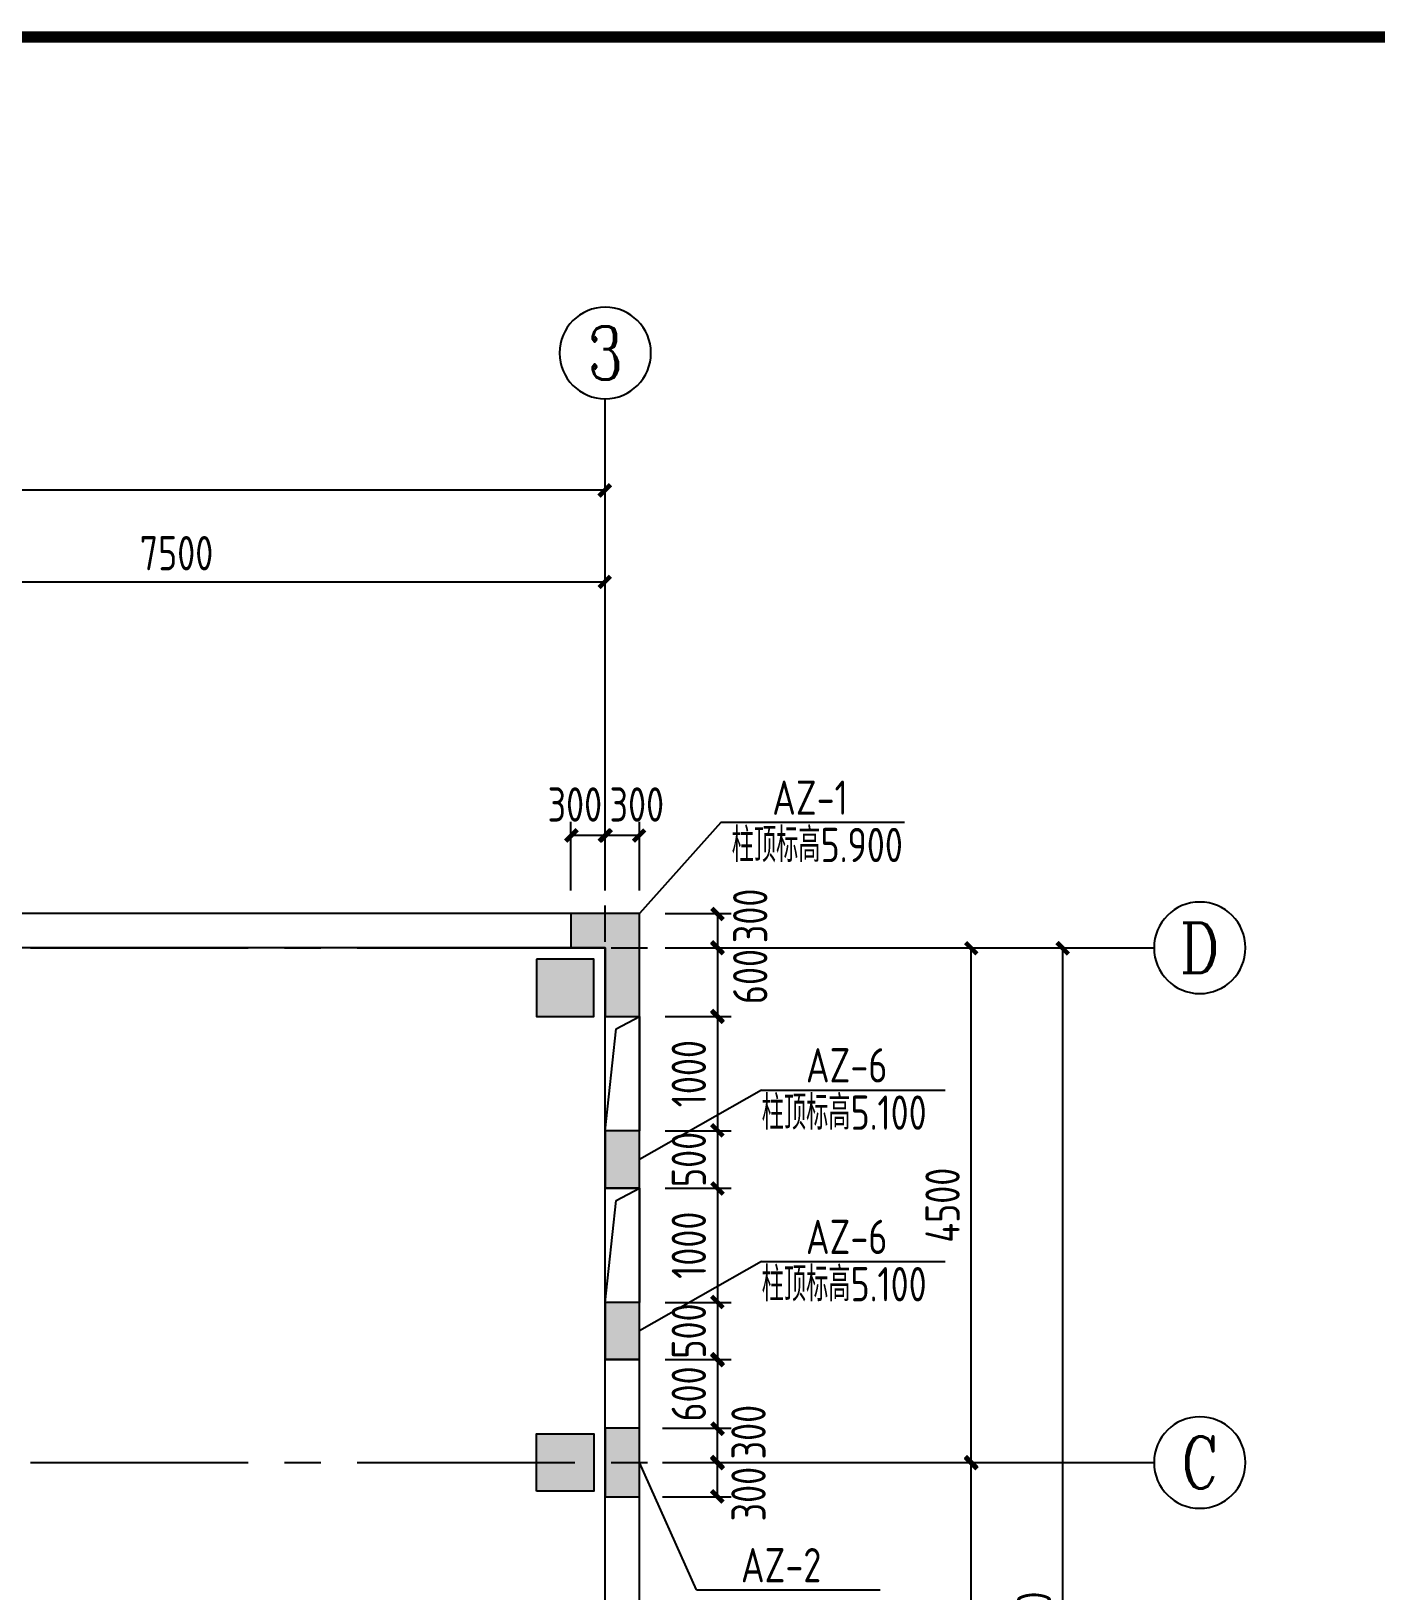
# Model space of a CAD drawing. Header units: millimetres. Extents: x 893615 to 897539, y 39650 to 40458.
# Drawn here: x 896195.1 to 896312.7, y 40098.3 to 40234.6 of the extents above; entities that cross this region are included whole.
import ezdxf
from ezdxf.enums import TextEntityAlignment as Align

# ---------------------------------------------------------------- set-up
doc = ezdxf.new("R2010")
doc.units = ezdxf.units.MM
doc.header["$LTSCALE"] = 1000
doc.header["$MEASUREMENT"] = 0
doc.linetypes.add('CENTER2', pattern=[28.575, 19.05, -3.175, 3.175, -3.175])
for name, color, linetype in [('AXIS', 3, 'Continuous'), ('AXIS_TEXT', 7, 'Continuous'), ('DIM', 7, 'Continuous'), ('DOTE', 1, 'Continuous'), ('WALL', 9, 'Continuous'), ('柱', 2, 'Continuous'), ('柱__钢筋标注', 7, 'Continuous')]:
    doc.layers.add(name, color=color, linetype=linetype)
doc.styles.add('_TCH_AXIS', font='COMPLEX', dxfattribs={"bigfont": 'GBCBIG'})
doc.styles.add('COMPLEX', font='COMPLEX')
doc.styles.add('GBHZ', font='gbenor.shx', dxfattribs={"width": 0.9, "bigfont": 'gbcbig.shx'})
doc.styles.get("Standard").update_dxf_attribs({"font": 'gbenor.shx', "bigfont": 'gbcbig.shx'})
doc.dimstyles.new('Y100', dxfattribs={"dimscale": 0, "dimtxt": 3, "dimasz": 0.01, "dimexe": 1.2, "dimexo": 2, "dimgap": 1, "dimtad": 1, "dimdec": 0, "dimlfac": 100, "dimzin": 0, "dimdsep": 46, "dimtxsty": 'GBHZ', "dimblk": 'DX', "dimcen": 0.09, "dimdle": 1, "dimclrd": 7, "dimclre": 7, "dimclrt": 7, "dimadec": 0, "dimazin": 0, "dimtfac": 1, "dimtdec": 0, "dimtix": 1, "dimtmove": 2, "dimatfit": 3, "dimldrblk": 'DX', "dimfxl": 0, "dimtolj": 1, "dimtzin": 0, "dimarcsym": 0})

# ---------------------------------------------------------------- blocks, each defined once
blk = doc.blocks.new('_AXISO')
blk.add_circle((0, 0), 0.5)
at = {"layer": 'AXIS_TEXT', "style": 'COMPLEX', "width": 1.041667}
blk.add_attdef('A', text='', height=0.56, dxfattribs=at).set_placement((-0.25, -0.28), (0.25, -0.28), align=Align.FIT)
blk = doc.blocks.new('DX')
at = {"color": 0, "linetype": 'ByBlock', "const_width": 40}
blk.add_lwpolyline([(-54, -51), (46, 49)], dxfattribs=at)
blk = doc.blocks.new('*D236')
at = {"layer": 'Defpoints', "color": 0, "transparency": 16777216}
for p in [(896245.29, 40186.51), (896170.29, 40170.51), (896245.29, 40170.51)]:
    blk.add_point(p, dxfattribs=at)
at = {"layer": 'dim', "color": 7, "lineweight": -2, "transparency": 16777216}
for p, q in [((896170.29, 40172.51), (896170.29, 40187.71)), ((896170.3, 40186.51), (896245.28, 40186.51)), ((896245.29, 40172.51), (896245.29, 40187.71))]:
    blk.add_line(p, q, dxfattribs=at)
at = {"layer": 'dim', "color": 7, "lineweight": -2, "transparency": 16777216, "xscale": 0.01, "yscale": 0.01, "zscale": 0.01, "rotation": 180}
blk.add_blockref('DX', (896170.29, 40186.51), dxfattribs=at)
at = {"layer": 'dim', "color": 7, "lineweight": -2, "transparency": 16777216, "xscale": 0.01, "yscale": 0.01, "zscale": 0.01}
blk.add_blockref('DX', (896245.29, 40186.51), dxfattribs=at)
at = {"layer": 'dim', "color": 7, "transparency": 16777216, "insert": (896207.79, 40189.01), "char_height": 3, "attachment_point": 5, "style": 'GBHZ'}
blk.add_mtext('\\A1;7500', dxfattribs=at)
blk = doc.blocks.new('*D218')
at = {"layer": 'Defpoints', "color": 0, "transparency": 16777216}
for p in [(896125.29, 40194.51), (896125.29, 40170.51), (896245.29, 40170.51)]:
    blk.add_point(p, dxfattribs=at)
at = {"layer": 'dim', "color": 7, "lineweight": -2, "transparency": 16777216}
for p, q in [((896125.29, 40172.51), (896125.29, 40195.71)), ((896245.29, 40172.51), (896245.29, 40195.71)), ((896245.28, 40194.51), (896125.3, 40194.51))]:
    blk.add_line(p, q, dxfattribs=at)
at = {"layer": 'dim', "color": 7, "lineweight": -2, "transparency": 16777216, "xscale": 0.01, "yscale": 0.01, "zscale": 0.01, "rotation": 180}
blk.add_blockref('DX', (896125.29, 40194.51), dxfattribs=at)
at = {"layer": 'dim', "color": 7, "lineweight": -2, "transparency": 16777216, "xscale": 0.01, "yscale": 0.01, "zscale": 0.01}
blk.add_blockref('DX', (896245.29, 40194.51), dxfattribs=at)
at = {"layer": 'dim', "color": 7, "transparency": 16777216, "insert": (896185.29, 40197.01), "char_height": 3, "attachment_point": 5, "style": 'GBHZ'}
blk.add_mtext('\\A1;12000', dxfattribs=at)
blk = doc.blocks.new('*D220')
at = {"layer": 'Defpoints', "color": 0, "transparency": 16777216}
for p in [(896261.29, 40109.51), (896277.29, 40109.51), (896261.29, 40059.51)]:
    blk.add_point(p, dxfattribs=at)
at = {"layer": 'dim', "color": 7, "lineweight": -2, "transparency": 16777216}
for p, q in [((896263.29, 40109.51), (896278.49, 40109.51)), ((896277.29, 40059.52), (896277.29, 40109.5)), ((896263.29, 40059.51), (896278.49, 40059.51))]:
    blk.add_line(p, q, dxfattribs=at)
at = {"layer": 'dim', "color": 7, "lineweight": -2, "transparency": 16777216, "xscale": 0.01, "yscale": 0.01, "zscale": 0.01}
for p, rotation in [((896277.29, 40109.51), 90), ((896277.29, 40059.51), 270)]:
    blk.add_blockref('DX', p, dxfattribs=dict(at, rotation=rotation))
at = {"layer": 'dim', "color": 7, "transparency": 16777216, "insert": (896274.79, 40084.51), "char_height": 3, "attachment_point": 5, "rotation": 90, "style": 'GBHZ'}
blk.add_mtext('\\A1;5000', dxfattribs=at)
blk = doc.blocks.new('*D221')
at = {"layer": 'Defpoints', "color": 0, "transparency": 16777216}
for p in [(896261.29, 40154.51), (896277.29, 40154.51), (896261.29, 40109.51)]:
    blk.add_point(p, dxfattribs=at)
at = {"layer": 'dim', "color": 7, "lineweight": -2, "transparency": 16777216}
for p, q in [((896263.29, 40154.51), (896278.49, 40154.51)), ((896277.29, 40109.52), (896277.29, 40154.5)), ((896263.29, 40109.51), (896278.49, 40109.51))]:
    blk.add_line(p, q, dxfattribs=at)
at = {"layer": 'dim', "color": 7, "lineweight": -2, "transparency": 16777216, "xscale": 0.01, "yscale": 0.01, "zscale": 0.01}
for p, rotation in [((896277.29, 40154.51), 90), ((896277.29, 40109.51), 270)]:
    blk.add_blockref('DX', p, dxfattribs=dict(at, rotation=rotation))
at = {"layer": 'dim', "color": 7, "transparency": 16777216, "insert": (896274.79, 40132.01), "char_height": 3, "attachment_point": 5, "rotation": 90, "style": 'GBHZ'}
blk.add_mtext('\\A1;4500', dxfattribs=at)
blk = doc.blocks.new('*D222')
at = {"layer": 'Defpoints', "color": 0, "transparency": 16777216}
for p in [(896261.29, 40154.51), (896261.29, 40034.51), (896285.29, 40034.51)]:
    blk.add_point(p, dxfattribs=at)
at = {"layer": 'dim', "color": 7, "lineweight": -2, "transparency": 16777216}
for p, q in [((896263.29, 40154.51), (896286.49, 40154.51)), ((896285.29, 40154.5), (896285.29, 40034.52)), ((896263.29, 40034.51), (896286.49, 40034.51))]:
    blk.add_line(p, q, dxfattribs=at)
at = {"layer": 'dim', "color": 7, "lineweight": -2, "transparency": 16777216, "xscale": 0.01, "yscale": 0.01, "zscale": 0.01}
for p, rotation in [((896285.29, 40154.51), 90), ((896285.29, 40034.51), 270)]:
    blk.add_blockref('DX', p, dxfattribs=dict(at, rotation=rotation))
at = {"layer": 'dim', "color": 7, "transparency": 16777216, "insert": (896282.79, 40094.51), "char_height": 3, "attachment_point": 5, "rotation": 90, "style": 'GBHZ'}
blk.add_mtext('\\A1;12000', dxfattribs=at)
blk = doc.blocks.new('*D289')
at = {"layer": 'Defpoints', "color": 0, "transparency": 16777216}
for p in [(896248.29, 40109.51), (896255.1, 40109.51), (896248.29, 40106.51)]:
    blk.add_point(p, dxfattribs=at)
at = {"layer": 'dim', "color": 7, "lineweight": -2, "transparency": 16777216}
for p, q in [((896250.29, 40109.51), (896256.3, 40109.51)), ((896255.1, 40106.52), (896255.1, 40109.5)), ((896250.29, 40106.51), (896256.3, 40106.51))]:
    blk.add_line(p, q, dxfattribs=at)
at = {"layer": 'dim', "color": 7, "lineweight": -2, "transparency": 16777216, "xscale": 0.01, "yscale": 0.01, "zscale": 0.01}
for p, rotation in [((896255.1, 40109.51), 90), ((896255.1, 40106.51), 270)]:
    blk.add_blockref('DX', p, dxfattribs=dict(at, rotation=rotation))
at = {"layer": 'dim', "color": 7, "transparency": 16777216, "insert": (896257.82, 40106.75), "char_height": 3, "attachment_point": 5, "rotation": 90, "style": 'GBHZ'}
blk.add_mtext('\\A1;300', dxfattribs=at)
blk = doc.blocks.new('*D290')
at = {"layer": 'Defpoints', "color": 0, "transparency": 16777216}
for p in [(896248.29, 40112.51), (896255.1, 40112.51), (896248.29, 40109.51)]:
    blk.add_point(p, dxfattribs=at)
at = {"layer": 'dim', "color": 7, "lineweight": -2, "transparency": 16777216}
for p, q in [((896250.29, 40112.51), (896256.3, 40112.51)), ((896255.1, 40109.52), (896255.1, 40112.5)), ((896250.29, 40109.51), (896256.3, 40109.51))]:
    blk.add_line(p, q, dxfattribs=at)
at = {"layer": 'dim', "color": 7, "lineweight": -2, "transparency": 16777216, "xscale": 0.01, "yscale": 0.01, "zscale": 0.01}
for p, rotation in [((896255.1, 40112.51), 90), ((896255.1, 40109.51), 270)]:
    blk.add_blockref('DX', p, dxfattribs=dict(at, rotation=rotation))
at = {"layer": 'dim', "color": 7, "transparency": 16777216, "insert": (896257.82, 40112.17), "char_height": 3, "attachment_point": 5, "rotation": 90, "style": 'GBHZ'}
blk.add_mtext('\\A1;300', dxfattribs=at)
blk = doc.blocks.new('*D295')
at = {"layer": 'Defpoints', "color": 0, "transparency": 16777216}
for p in [(896245.29, 40164.33), (896245.29, 40157.51), (896248.29, 40157.51)]:
    blk.add_point(p, dxfattribs=at)
at = {"layer": 'dim', "color": 7, "lineweight": -2, "transparency": 16777216}
for p, q in [((896245.29, 40159.51), (896245.29, 40165.53)), ((896248.29, 40159.51), (896248.29, 40165.53)), ((896248.28, 40164.33), (896245.3, 40164.33))]:
    blk.add_line(p, q, dxfattribs=at)
at = {"layer": 'dim', "color": 7, "lineweight": -2, "transparency": 16777216, "xscale": 0.01, "yscale": 0.01, "zscale": 0.01, "rotation": 180}
blk.add_blockref('DX', (896245.29, 40164.33), dxfattribs=at)
at = {"layer": 'dim', "color": 7, "lineweight": -2, "transparency": 16777216, "xscale": 0.01, "yscale": 0.01, "zscale": 0.01}
blk.add_blockref('DX', (896248.29, 40164.33), dxfattribs=at)
at = {"layer": 'dim', "color": 7, "transparency": 16777216, "insert": (896248.05, 40167.04), "char_height": 3, "attachment_point": 5, "style": 'GBHZ'}
blk.add_mtext('\\A1;300', dxfattribs=at)
blk = doc.blocks.new('*D296')
at = {"layer": 'Defpoints', "color": 0, "transparency": 16777216}
for p in [(896242.29, 40164.33), (896242.29, 40157.51), (896245.29, 40157.51)]:
    blk.add_point(p, dxfattribs=at)
at = {"layer": 'dim', "color": 7, "lineweight": -2, "transparency": 16777216}
for p, q in [((896242.29, 40159.51), (896242.29, 40165.53)), ((896245.29, 40159.51), (896245.29, 40165.53)), ((896245.28, 40164.33), (896242.3, 40164.33))]:
    blk.add_line(p, q, dxfattribs=at)
at = {"layer": 'dim', "color": 7, "lineweight": -2, "transparency": 16777216, "xscale": 0.01, "yscale": 0.01, "zscale": 0.01, "rotation": 180}
blk.add_blockref('DX', (896242.29, 40164.33), dxfattribs=at)
at = {"layer": 'dim', "color": 7, "lineweight": -2, "transparency": 16777216, "xscale": 0.01, "yscale": 0.01, "zscale": 0.01}
blk.add_blockref('DX', (896245.29, 40164.33), dxfattribs=at)
at = {"layer": 'dim', "color": 7, "transparency": 16777216, "insert": (896242.63, 40167.04), "char_height": 3, "attachment_point": 5, "style": 'GBHZ'}
blk.add_mtext('\\A1;300', dxfattribs=at)
blk = doc.blocks.new('*D297')
at = {"layer": 'Defpoints', "color": 0, "transparency": 16777216}
for p in [(896248.54, 40157.51), (896248.54, 40154.51), (896255.1, 40154.51)]:
    blk.add_point(p, dxfattribs=at)
at = {"layer": 'dim', "color": 7, "lineweight": -2, "transparency": 16777216}
for p, q in [((896250.54, 40157.51), (896256.3, 40157.51)), ((896255.1, 40157.5), (896255.1, 40154.52)), ((896250.54, 40154.51), (896256.3, 40154.51))]:
    blk.add_line(p, q, dxfattribs=at)
at = {"layer": 'dim', "color": 7, "lineweight": -2, "transparency": 16777216, "xscale": 0.01, "yscale": 0.01, "zscale": 0.01}
for p, rotation in [((896255.1, 40157.51), 90), ((896255.1, 40154.51), 270)]:
    blk.add_blockref('DX', p, dxfattribs=dict(at, rotation=rotation))
at = {"layer": 'dim', "color": 7, "transparency": 16777216, "insert": (896257.97, 40157.3), "char_height": 3, "attachment_point": 5, "rotation": 90, "style": 'GBHZ'}
blk.add_mtext('\\A1;300', dxfattribs=at)
blk = doc.blocks.new('*D298')
at = {"layer": 'Defpoints', "color": 0, "transparency": 16777216}
for p in [(896248.54, 40154.51), (896248.54, 40148.51), (896255.1, 40148.51)]:
    blk.add_point(p, dxfattribs=at)
at = {"layer": 'dim', "color": 7, "lineweight": -2, "transparency": 16777216}
for p, q in [((896250.54, 40154.51), (896256.3, 40154.51)), ((896255.1, 40154.5), (896255.1, 40148.52)), ((896250.54, 40148.51), (896256.3, 40148.51))]:
    blk.add_line(p, q, dxfattribs=at)
at = {"layer": 'dim', "color": 7, "lineweight": -2, "transparency": 16777216, "xscale": 0.01, "yscale": 0.01, "zscale": 0.01}
for p, rotation in [((896255.1, 40154.51), 90), ((896255.1, 40148.51), 270)]:
    blk.add_blockref('DX', p, dxfattribs=dict(at, rotation=rotation))
at = {"layer": 'dim', "color": 7, "transparency": 16777216, "insert": (896257.97, 40152), "char_height": 3, "attachment_point": 5, "rotation": 90, "style": 'GBHZ'}
blk.add_mtext('\\A1;600', dxfattribs=at)
blk = doc.blocks.new('*D299')
at = {"layer": 'Defpoints', "color": 0, "transparency": 16777216}
for p in [(896248.54, 40148.51), (896248.54, 40138.51), (896255.1, 40138.51)]:
    blk.add_point(p, dxfattribs=at)
at = {"layer": 'dim', "color": 7, "lineweight": -2, "transparency": 16777216}
for p, q in [((896250.54, 40148.51), (896256.3, 40148.51)), ((896255.1, 40148.5), (896255.1, 40138.52)), ((896250.54, 40138.51), (896256.3, 40138.51))]:
    blk.add_line(p, q, dxfattribs=at)
at = {"layer": 'dim', "color": 7, "lineweight": -2, "transparency": 16777216, "xscale": 0.01, "yscale": 0.01, "zscale": 0.01}
for p, rotation in [((896255.1, 40148.51), 90), ((896255.1, 40138.51), 270)]:
    blk.add_blockref('DX', p, dxfattribs=dict(at, rotation=rotation))
at = {"layer": 'dim', "color": 7, "transparency": 16777216, "insert": (896252.6, 40143.51), "char_height": 3, "attachment_point": 5, "rotation": 90, "style": 'GBHZ'}
blk.add_mtext('\\A1;1000', dxfattribs=at)
blk = doc.blocks.new('*D300')
at = {"layer": 'Defpoints', "color": 0, "transparency": 16777216}
for p in [(896248.54, 40138.51), (896248.54, 40133.51), (896255.1, 40133.51)]:
    blk.add_point(p, dxfattribs=at)
at = {"layer": 'dim', "color": 7, "lineweight": -2, "transparency": 16777216}
for p, q in [((896250.54, 40138.51), (896256.3, 40138.51)), ((896255.1, 40138.52), (896255.1, 40138.53)), ((896255.1, 40138.51), (896255.1, 40133.51)), ((896250.54, 40133.51), (896256.3, 40133.51)), ((896255.1, 40133.5), (896255.1, 40133.49))]:
    blk.add_line(p, q, dxfattribs=at)
at = {"layer": 'dim', "color": 7, "lineweight": -2, "transparency": 16777216, "xscale": 0.01, "yscale": 0.01, "zscale": 0.01}
for p, rotation in [((896255.1, 40138.51), 270), ((896255.1, 40133.51), 90)]:
    blk.add_blockref('DX', p, dxfattribs=dict(at, rotation=rotation))
at = {"layer": 'dim', "color": 7, "transparency": 16777216, "insert": (896252.6, 40136.01), "char_height": 3, "attachment_point": 5, "rotation": 90, "style": 'GBHZ'}
blk.add_mtext('\\A1;500', dxfattribs=at)
blk = doc.blocks.new('*D301')
at = {"layer": 'Defpoints', "color": 0, "transparency": 16777216}
for p in [(896248.54, 40133.51), (896248.54, 40123.51), (896255.1, 40123.51)]:
    blk.add_point(p, dxfattribs=at)
at = {"layer": 'dim', "color": 7, "lineweight": -2, "transparency": 16777216}
for p, q in [((896250.54, 40133.51), (896256.3, 40133.51)), ((896255.1, 40133.5), (896255.1, 40123.52)), ((896250.54, 40123.51), (896256.3, 40123.51))]:
    blk.add_line(p, q, dxfattribs=at)
at = {"layer": 'dim', "color": 7, "lineweight": -2, "transparency": 16777216, "xscale": 0.01, "yscale": 0.01, "zscale": 0.01}
for p, rotation in [((896255.1, 40133.51), 90), ((896255.1, 40123.51), 270)]:
    blk.add_blockref('DX', p, dxfattribs=dict(at, rotation=rotation))
at = {"layer": 'dim', "color": 7, "transparency": 16777216, "insert": (896252.6, 40128.51), "char_height": 3, "attachment_point": 5, "rotation": 90, "style": 'GBHZ'}
blk.add_mtext('\\A1;1000', dxfattribs=at)
blk = doc.blocks.new('*D302')
at = {"layer": 'Defpoints', "color": 0, "transparency": 16777216}
for p in [(896248.54, 40123.51), (896248.54, 40118.51), (896255.1, 40118.51)]:
    blk.add_point(p, dxfattribs=at)
at = {"layer": 'dim', "color": 7, "lineweight": -2, "transparency": 16777216}
for p, q in [((896250.54, 40123.51), (896256.3, 40123.51)), ((896255.1, 40123.52), (896255.1, 40123.53)), ((896255.1, 40123.51), (896255.1, 40118.51)), ((896250.54, 40118.51), (896256.3, 40118.51)), ((896255.1, 40118.5), (896255.1, 40118.49))]:
    blk.add_line(p, q, dxfattribs=at)
at = {"layer": 'dim', "color": 7, "lineweight": -2, "transparency": 16777216, "xscale": 0.01, "yscale": 0.01, "zscale": 0.01}
for p, rotation in [((896255.1, 40123.51), 270), ((896255.1, 40118.51), 90)]:
    blk.add_blockref('DX', p, dxfattribs=dict(at, rotation=rotation))
at = {"layer": 'dim', "color": 7, "transparency": 16777216, "insert": (896252.6, 40121.01), "char_height": 3, "attachment_point": 5, "rotation": 90, "style": 'GBHZ'}
blk.add_mtext('\\A1;500', dxfattribs=at)
blk = doc.blocks.new('*D303')
at = {"layer": 'Defpoints', "color": 0, "transparency": 16777216}
for p in [(896248.54, 40118.51), (896248.29, 40112.51), (896255.1, 40112.51)]:
    blk.add_point(p, dxfattribs=at)
at = {"layer": 'dim', "color": 7, "lineweight": -2, "transparency": 16777216}
for p, q in [((896250.54, 40118.51), (896256.3, 40118.51)), ((896255.1, 40118.52), (896255.1, 40118.53)), ((896255.1, 40118.51), (896255.1, 40112.51)), ((896250.29, 40112.51), (896256.3, 40112.51)), ((896255.1, 40112.5), (896255.1, 40112.49))]:
    blk.add_line(p, q, dxfattribs=at)
at = {"layer": 'dim', "color": 7, "lineweight": -2, "transparency": 16777216, "xscale": 0.01, "yscale": 0.01, "zscale": 0.01}
for p, rotation in [((896255.1, 40118.51), 270), ((896255.1, 40112.51), 90)]:
    blk.add_blockref('DX', p, dxfattribs=dict(at, rotation=rotation))
at = {"layer": 'dim', "color": 7, "transparency": 16777216, "insert": (896252.6, 40115.51), "char_height": 3, "attachment_point": 5, "rotation": 90, "style": 'GBHZ'}
blk.add_mtext('\\A1;600', dxfattribs=at)

msp = doc.modelspace()

# ---------------------------------------------------------------- hatches: boundary and pattern name
at = {"layer": '柱'}
h = msp.add_hatch(color=256, dxfattribs=at)
h.dxf.hatch_style = 1
h.paths.add_polyline_path([(896248.288, 40157.511), (896242.288, 40157.511), (896242.288, 40154.511), (896245.288, 40154.511), (896245.288, 40148.511), (896248.285, 40148.511), (896248.288, 40148.513)])

# ---------------------------------------------------------------- linework, layer by layer
at = {"color": 0, "const_width": 1}
msp.add_lwpolyline([(896578.431, 39660.145), (895772.431, 39660.145), (895772.431, 40234.145), (896578.431, 40234.145)], close=True, dxfattribs=at)
at = {"color": 0}
for points in [[(896245.288, 40148.513), (896248.288, 40148.513), (896248.288, 40138.513), (896245.288, 40138.513)], [(896245.288, 40133.513), (896248.288, 40133.513), (896248.288, 40123.513), (896245.288, 40123.513)]]:
    msp.add_lwpolyline(points, close=True, dxfattribs=at)
at = {"layer": 'AXIS', "color": 0}
for p, q in [((896245.288, 40170.511), (896245.288, 40202.511)), ((896261.288, 40154.511), (896293.288, 40154.511)), ((896261.288, 40109.511), (896293.288, 40109.511))]:
    msp.add_line(p, q, dxfattribs=at)
at = {"layer": 'DOTE', "linetype": 'CENTER2', "ltscale": 0.001}
for p, q in [((896245.288, 40018.511), (896245.288, 40170.511)), ((896109.288, 40154.511), (896261.288, 40154.511)), ((896109.288, 40109.511), (896261.288, 40109.511))]:
    msp.add_line(p, q, dxfattribs=at)
at = {"layer": 'WALL', "color": 0}
for p, q in [((896248.288, 40138.513), (896245.288, 40138.513)), ((896248.288, 40133.513), (896245.288, 40133.513)), ((896248.288, 40123.513), (896245.288, 40123.513)), ((896248.288, 40118.513), (896245.288, 40118.513))]:
    msp.add_line(p, q, dxfattribs=at)
at = {"layer": 'WALL'}
msp.add_lwpolyline([(896122.288, 40031.511), (896248.288, 40031.511), (896248.288, 40157.511), (896122.288, 40157.511)], close=True, dxfattribs=at)
msp.add_lwpolyline([(896245.288, 40061.011), (896245.288, 40154.511), (896125.288, 40154.511), (896125.288, 40106.011)], dxfattribs=at)
at = {"layer": '柱'}
for p, q in [((896246.244, 40147.422), (896248.288, 40148.513)), ((896245.288, 40138.513), (896246.244, 40147.422)), ((896246.244, 40132.422), (896248.288, 40133.513)), ((896245.288, 40123.513), (896246.244, 40132.422))]:
    msp.add_line(p, q, dxfattribs=at)
for points in [[(896248.288, 40157.511), (896242.288, 40157.511), (896242.288, 40154.511), (896245.288, 40154.511), (896245.288, 40148.511), (896248.288, 40148.511)], [(896245.288, 40133.513), (896248.288, 40133.513), (896248.288, 40138.513), (896245.288, 40138.513)], [(896245.288, 40118.513), (896248.288, 40118.513), (896248.288, 40123.513), (896245.288, 40123.513)], [(896245.288, 40106.511), (896248.288, 40106.511), (896248.288, 40112.511), (896245.288, 40112.511)]]:
    msp.add_lwpolyline(points, close=True, dxfattribs=at)
for points in [[(896239.288, 40153.511), (896239.288, 40148.511), (896244.288, 40148.511), (896244.288, 40153.511), (896239.288, 40153.511)], [(896239.288, 40107.011), (896239.288, 40112.011), (896244.288, 40112.011), (896244.288, 40107.011), (896239.288, 40107.011)]]:
    msp.add_lwpolyline(points, dxfattribs=at)
for points in [[(896239.288, 40153.511), (896239.288, 40148.511), (896244.288, 40153.511), (896244.288, 40148.511)], [(896248.288, 40133.513), (896245.288, 40133.513), (896248.288, 40138.513), (896245.288, 40138.513)], [(896248.288, 40118.513), (896245.288, 40118.513), (896248.288, 40123.513), (896245.288, 40123.513)], [(896239.288, 40107.011), (896239.288, 40112.011), (896244.288, 40107.011), (896244.288, 40112.011)], [(896248.288, 40106.511), (896245.288, 40106.511), (896248.288, 40112.511), (896245.288, 40112.511)]]:
    msp.add_solid(points, dxfattribs=at)
at = {"layer": '柱__钢筋标注'}
for p, q in [((896255.405, 40165.472), (896248.288, 40157.511)), ((896271.466, 40165.472), (896255.405, 40165.472)), ((896258.949, 40142.075), (896248.288, 40136.013)), ((896258.949, 40142.075), (896275.01, 40142.075)), ((896258.949, 40127.075), (896248.288, 40121.013)), ((896258.949, 40127.075), (896275.01, 40127.075)), ((896253.265, 40098.374), (896248.288, 40109.511)), ((896253.265, 40098.374), (896269.325, 40098.374))]:
    msp.add_line(p, q, dxfattribs=at)

# ---------------------------------------------------------------- block references
at = {"layer": 'AXIS', "color": 0}
ref = msp.add_blockref('_AXISO', (896245.288, 40206.511), dxfattribs=dict(at, xscale=-8, yscale=8, zscale=8, rotation=180))
ref.add_attrib('A', '3', dxfattribs={"layer": 'AXIS_TEXT', "color": 0, "height": 4.659, "style": '_TCH_AXIS'}).set_placement((896243.735, 40204.182), (896246.842, 40204.182), align=Align.FIT)
ref = msp.add_blockref('_AXISO', (896297.288, 40154.511), dxfattribs=dict(at, xscale=-8, yscale=8, zscale=8))
ref.add_attrib('A', 'D', dxfattribs={"layer": 'AXIS_TEXT', "color": 0, "height": 4.353, "style": '_TCH_AXIS'}).set_placement((896295.527, 40152.335), (896299.05, 40152.335), align=Align.FIT)
ref = msp.add_blockref('_AXISO', (896297.288, 40109.511), dxfattribs=dict(at, xscale=-8, yscale=8, zscale=8))
ref.add_attrib('A', 'C', dxfattribs={"layer": 'AXIS_TEXT', "color": 0, "height": 4.557, "style": '_TCH_AXIS'}).set_placement((896295.661, 40107.233), (896298.916, 40107.233), align=Align.FIT)

# ---------------------------------------------------------------- texts
at = {"layer": '柱__钢筋标注', "width": 0.9}
for s, p in [('AZ-1', (896259.893, 40166.138)), ('柱顶标高5.900', (896256.345, 40162.001)), ('AZ-6', (896262.843, 40142.741)), ('柱顶标高5.100', (896258.969, 40138.604)), ('AZ-6', (896262.843, 40127.741)), ('柱顶标高5.100', (896258.969, 40123.604)), ('AZ-2', (896257.158, 40099.04))]:
    msp.add_text(s, height=3, dxfattribs=at).set_placement(p)

# ---------------------------------------------------------------- dimensions: what is measured, and where the dimension line sits
at = {"layer": 'dim'}
for base, p1, p2, picture, middle in [((896125.288, 40194.511), (896245.288, 40170.511), (896125.288, 40170.511), '*D218', (896185.288, 40197.011)), ((896245.288, 40186.511), (896170.288, 40170.511), (896245.288, 40170.511), '*D236', (896207.788, 40189.011))]:
    dim = msp.add_linear_dim(base=base, p1=p1, p2=p2, dimstyle='Y100', override={"dimscale": 1}, dxfattribs=at)
    dim.commit()
    dim.dimension.update_dxf_attribs({"geometry": picture, "text_midpoint": middle})
for base, p1, p2, angle, picture, middle in [((896242.288, 40164.327), (896245.288, 40157.511), (896242.288, 40157.511), 180, '*D296', (896242.629, 40167.04)), ((896245.288, 40164.327), (896248.288, 40157.511), (896245.288, 40157.511), 180, '*D295', (896248.053, 40167.04)), ((896255.104, 40154.511), (896248.536, 40157.511), (896248.536, 40154.511), 270, '*D297', (896257.971, 40157.296)), ((896255.104, 40148.513), (896248.536, 40154.511), (896248.536, 40148.513), 270, '*D298', (896257.971, 40152.002)), ((896255.104, 40112.511), (896248.288, 40109.511), (896248.288, 40112.511), 90, '*D290', (896257.817, 40112.171)), ((896255.104, 40109.511), (896248.288, 40106.511), (896248.288, 40109.511), 90, '*D289', (896257.817, 40106.747))]:
    dim = msp.add_linear_dim(base=base, p1=p1, p2=p2, angle=angle, dimstyle='Y100', override={"dimscale": 1}, dxfattribs=at)
    dim.commit()
    dim.dimension.update_dxf_attribs({"geometry": picture, "text_midpoint": middle, "dimtype": 160})
for base, p1, p2, picture, middle in [((896277.288, 40154.511), (896261.288, 40109.511), (896261.288, 40154.511), '*D221', (896274.788, 40132.011)), ((896285.288, 40034.511), (896261.288, 40154.511), (896261.288, 40034.511), '*D222', (896282.788, 40094.511)), ((896255.104, 40138.513), (896248.536, 40148.513), (896248.536, 40138.513), '*D299', (896252.604, 40143.513)), ((896255.104, 40133.513), (896248.536, 40138.513), (896248.536, 40133.513), '*D300', (896252.604, 40136.013)), ((896255.104, 40123.513), (896248.536, 40133.513), (896248.536, 40123.513), '*D301', (896252.604, 40128.513)), ((896255.104, 40118.513), (896248.536, 40123.513), (896248.536, 40118.513), '*D302', (896252.604, 40121.013)), ((896255.104, 40112.511), (896248.536, 40118.513), (896248.288, 40112.511), '*D303', (896252.604, 40115.512)), ((896277.288, 40109.511), (896261.288, 40059.511), (896261.288, 40109.511), '*D220', (896274.788, 40084.511))]:
    dim = msp.add_linear_dim(base=base, p1=p1, p2=p2, angle=90, dimstyle='Y100', override={"dimscale": 1}, dxfattribs=at)
    dim.commit()
    dim.dimension.update_dxf_attribs({"geometry": picture, "text_midpoint": middle})

doc.saveas('drawing.dxf')
